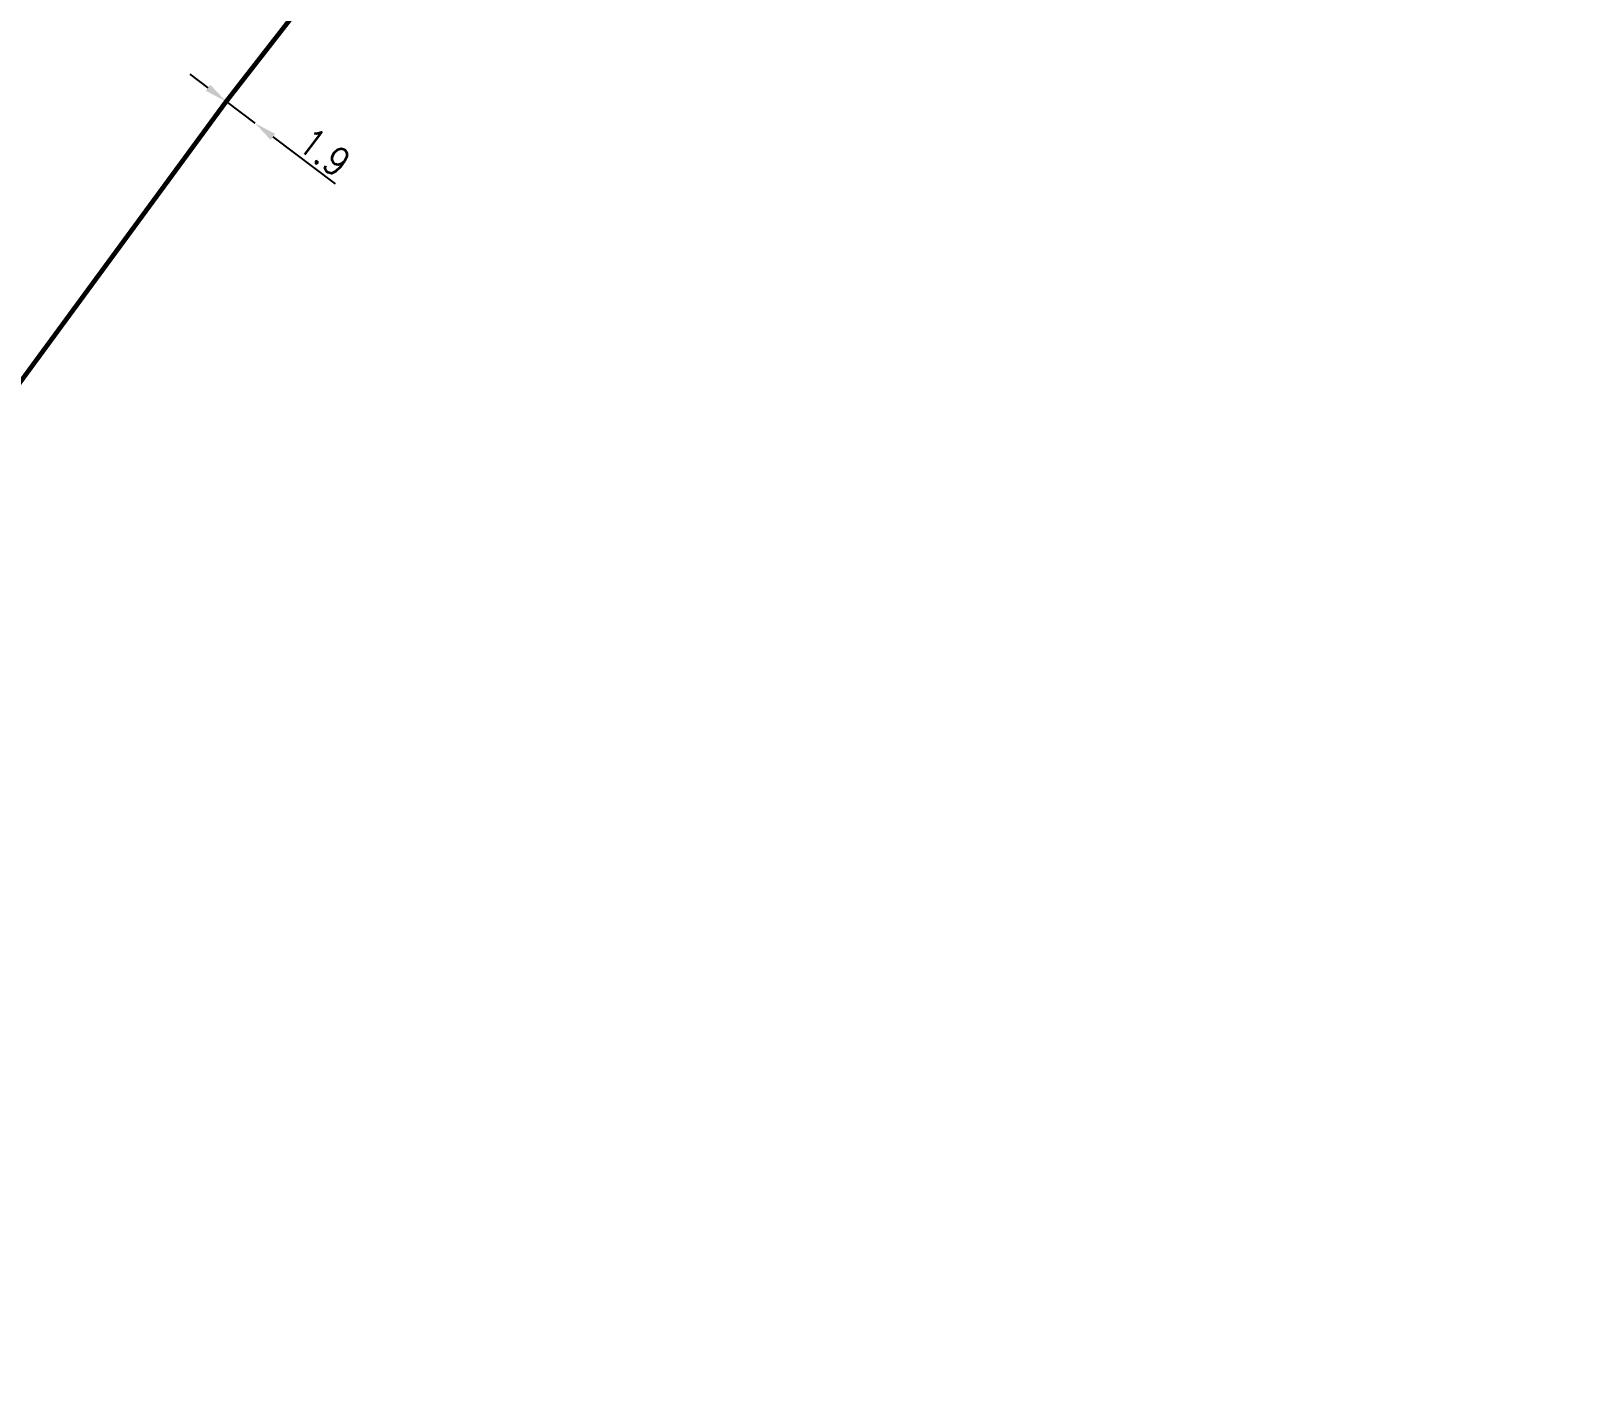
# Model space of a CAD drawing. Header units: millimetres. Extents: x 138988 to 140002, y 128990 to 130001.
# Drawn here: x 139182.5 to 139263.8, y 129044.7 to 129116.3 of the extents above; entities that cross this region are included whole.
import ezdxf

# ---------------------------------------------------------------- set-up
doc = ezdxf.new("R2010")
doc.units = ezdxf.units.MM
doc.header["$PDMODE"] = 34
doc.linetypes.add('L_25_PE', pattern=[2000, 1000, 1000])
doc.layers.get('Defpoints').update_dxf_attribs({"linetype": 'CONTINUOUS'})
doc.layers.add('L_150', color=1, linetype='CONTINUOUS')
doc.styles.get("Standard").update_dxf_attribs({"font": 'romans.shx', "width": 0.85})
doc.dimstyles.get("Standard").update_dxf_attribs({"dimtxt": 1.5, "dimasz": 1.2, "dimexe": 0.625, "dimexo": 0.625, "dimgap": 0.25, "dimtad": 1, "dimdec": 1, "dimzin": 0, "dimdsep": 46, "dimtxsty": 'Standard', "dimcen": -0.5, "dimadec": 0, "dimazin": 0, "dimtfac": 1, "dimtdec": 1, "dimtmove": 0, "dimatfit": 3, "dimfxl": 0, "dimtolj": 1, "dimtzin": 0, "dimarcsym": 0})

# ---------------------------------------------------------------- blocks, each defined once
blk = doc.blocks.new('*D1206')
at = {"layer": 'Defpoints', "color": 0, "linetype": 'Continuous', "transparency": 16777216}
for p in [(139192.867, 129112.527), (139194.383, 129111.382), (139194.383, 129111.382)]:
    blk.add_point(p, dxfattribs=at)
at = {"layer": 'L_150', "color": 0, "linetype": 'Continuous', "lineweight": -2, "transparency": 16777216}
for p, q in [((139191.909, 129113.25), (139190.951, 129113.973)), ((139192.867, 129112.527), (139194.383, 129111.382)), ((139195.341, 129110.659), (139198.637, 129108.172))]:
    blk.add_line(p, q, dxfattribs=at)
at = {"layer": 'L_150', "color": 0, "linetype": 'Continuous', "transparency": 16777216}
for points in [[(139192.03, 129113.409), (139191.789, 129113.09), (139192.867, 129112.527)], [(139195.462, 129110.819), (139195.221, 129110.499), (139194.383, 129111.382)]]:
    blk.add_solid(points, dxfattribs=at)
at = {"layer": 'L_150', "color": 0, "linetype": 'Continuous', "transparency": 16777216, "insert": (139198.07, 129109.852), "char_height": 1.5, "attachment_point": 5, "rotation": 322.95528}
blk.add_mtext('\\A1;1.9', dxfattribs=at)

msp = doc.modelspace()

# ---------------------------------------------------------------- linework, layer by layer
at = {"layer": 'L_150', "linetype": 'L_25_PE', "const_width": 0.25, "flags": 128}
msp.add_lwpolyline([(139458.45, 129367.391), (139457.239, 129365.377), (139456.941, 129364.973), (139454.573, 129361.764), (139449.277, 129354.589), (139444.179, 129348.555), (139440.289, 129344.195), (139426.261, 129330.46), (139396.571, 129304.193), (139372.505, 129282.908), (139369.647, 129280.38), (139345.352, 129258.682), (139322.574, 129238.473), (139301.399, 129219.542), (139272.312, 129193.678), (139253.101, 129176.505), (139234.822, 129159.83), (139217.288, 129143.465, 0.036369), (139216.794, 129142.932), (139207.274, 129131.026), (139192.867, 129112.527), (139174.137, 129087.008), (139169.438, 129080.607), (139169.438, 129080.607), (139144.596, 129044.82)], format="xyb", dxfattribs=at)

# ---------------------------------------------------------------- dimensions: what is measured, and where the dimension line sits
at = {"layer": 'L_150', "linetype": 'Continuous'}
dim = msp.add_linear_dim(base=(139194.383, 129111.382), p1=(139192.867, 129112.527), p2=(139194.383, 129111.382), angle=142.95528, dimstyle='Standard', dxfattribs=at)
dim.commit()
dim.dimension.update_dxf_attribs({"geometry": '*D1206', "text_midpoint": (139197.468, 129109.054), "dimtype": 160})

doc.saveas('drawing.dxf')
